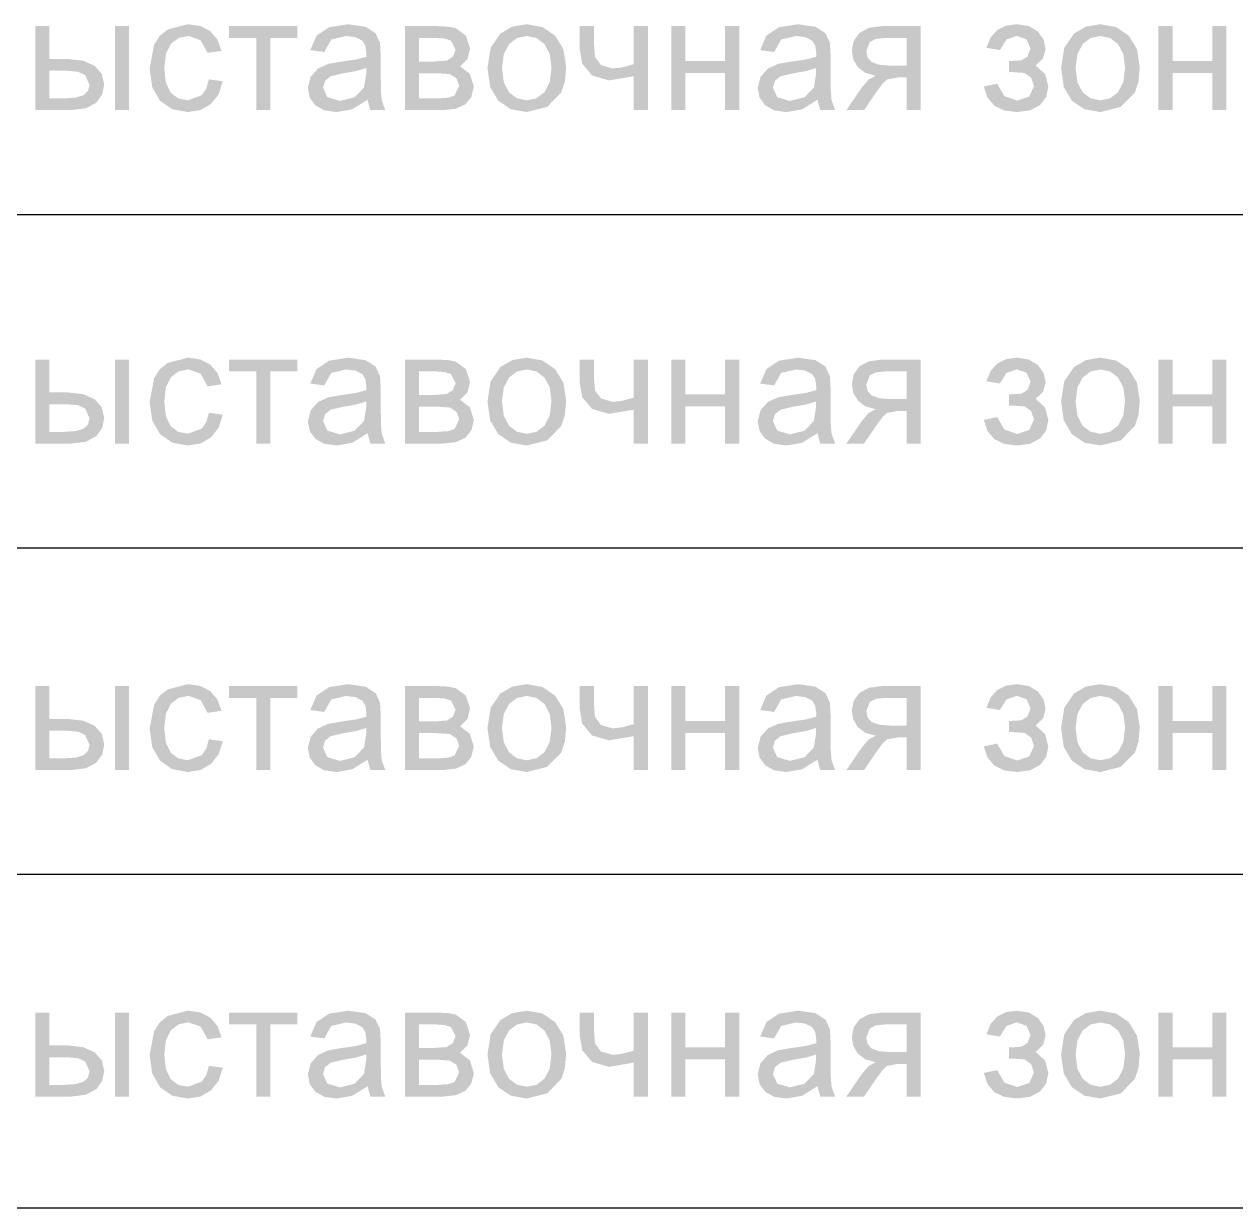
# Model space of a CAD drawing. Header units: millimetres. Extents: x 0 to 420, y 0 to 297.
# Drawn here: x 36.66 to 44.04, y 85.77 to 92.98 of the extents above; entities that cross this region are included whole.
import ezdxf

# ---------------------------------------------------------------- set-up
doc = ezdxf.new("R2010")
doc.units = ezdxf.units.MM
doc.layers.get('0').update_dxf_attribs({"linetype": 'CONTINUOUS'})

msp = doc.modelspace()

# ---------------------------------------------------------------- hatches: boundary and pattern name
at = {"true_color": 0x0000fb}
for points in [[(37.782221, 92.643413), (37.867108, 92.632389), (37.842235, 92.553496), (37.79545, 92.494033), (37.731303, 92.456826), (37.654339, 92.444424), (37.559186, 92.461443), (37.485116, 92.512775), (37.437023, 92.596353), (37.421175, 92.71011), (37.448736, 92.855079), (37.483394, 92.909305), (37.532521, 92.948235), (37.654891, 92.979654), (37.730407, 92.968974), (37.791041, 92.937211), (37.834518, 92.886292), (37.859391, 92.817597), (37.774504, 92.804919), (37.732061, 92.882089), (37.658198, 92.908547), (37.598529, 92.896627), (37.551262, 92.861143), (37.520532, 92.80044), (37.510472, 92.712866), (37.520118, 92.623156), (37.549608, 92.562384), (37.595221, 92.527658), (37.653237, 92.516082), (37.738675, 92.54695), (37.766443, 92.586707)], [(42.659489, 92.68751), (42.659489, 92.75531), (42.734454, 92.759719), (42.771937, 92.78287), (42.790127, 92.831377), (42.766425, 92.887601), (42.706342, 92.908547), (42.643848, 92.886774), (42.603265, 92.822007), (42.521134, 92.835787), (42.547058, 92.898729), (42.586728, 92.943687), (42.640041, 92.970662), (42.706893, 92.979654), (42.779998, 92.968492), (42.835327, 92.935006), (42.870329, 92.885879), (42.88218, 92.82807), (42.866952, 92.77157), (42.821546, 92.7283), (42.879424, 92.675383), (42.898716, 92.599316), (42.886038, 92.536753), (42.848556, 92.487419), (42.788198, 92.455173), (42.707996, 92.444424), (42.629637, 92.454148), (42.569779, 92.483354), (42.528317, 92.532093), (42.505149, 92.600418), (42.586728, 92.617506), (42.631377, 92.541438), (42.709649, 92.514428), (42.78241, 92.539233), (42.811624, 92.602623), (42.793434, 92.654437), (42.754298, 92.682549), (42.679333, 92.688061)], [(37.905563, 92.968079), (38.32173, 92.968079), (38.32173, 92.896421), (38.156917, 92.896421), (38.156917, 92.456), (38.070928, 92.456), (38.070928, 92.896421), (37.905563, 92.896421)], [(40.041543, 92.968079), (40.128635, 92.968079), (40.128635, 92.871065), (40.1358, 92.780114), (40.171629, 92.731056), (40.243287, 92.71011), (40.299511, 92.716449), (40.370618, 92.736017), (40.370618, 92.968079), (40.45771, 92.968079), (40.45771, 92.456), (40.370618, 92.456), (40.370618, 92.662705), (40.221239, 92.637349), (40.118161, 92.667115), (40.057528, 92.739324), (40.041543, 92.834133)], [(40.600048, 92.968079), (40.68714, 92.968079), (40.68714, 92.75531), (40.92747, 92.75531), (40.92747, 92.968079), (41.014562, 92.968079), (41.014562, 92.456), (40.92747, 92.456), (40.92747, 92.6831), (40.68714, 92.6831), (40.68714, 92.456), (40.600048, 92.456)], [(43.570189, 92.968079), (43.657281, 92.968079), (43.657281, 92.75531), (43.897611, 92.75531), (43.897611, 92.968079), (43.984703, 92.968079), (43.984703, 92.456), (43.897611, 92.456), (43.897611, 92.6831), (43.657281, 92.6831), (43.657281, 92.456), (43.570189, 92.456)], [(37.782221, 90.611413), (37.867108, 90.600389), (37.842235, 90.521496), (37.79545, 90.462033), (37.731303, 90.424826), (37.654339, 90.412424), (37.559186, 90.429443), (37.485116, 90.480775), (37.437023, 90.564353), (37.421175, 90.67811), (37.448736, 90.823079), (37.483394, 90.877305), (37.532521, 90.916235), (37.654891, 90.947654), (37.730407, 90.936974), (37.791041, 90.905211), (37.834518, 90.854292), (37.859391, 90.785597), (37.774504, 90.772919), (37.732061, 90.850089), (37.658198, 90.876547), (37.598529, 90.864627), (37.551262, 90.829143), (37.520532, 90.76844), (37.510472, 90.680866), (37.520118, 90.591156), (37.549608, 90.530384), (37.595221, 90.495658), (37.653237, 90.484082), (37.738675, 90.51495), (37.766443, 90.554707)], [(37.905563, 90.936079), (38.32173, 90.936079), (38.32173, 90.864421), (38.156917, 90.864421), (38.156917, 90.424), (38.070928, 90.424), (38.070928, 90.864421), (37.905563, 90.864421)], [(40.041543, 90.936079), (40.128635, 90.936079), (40.128635, 90.839065), (40.1358, 90.748114), (40.171629, 90.699056), (40.243287, 90.67811), (40.299511, 90.684449), (40.370618, 90.704017), (40.370618, 90.936079), (40.45771, 90.936079), (40.45771, 90.424), (40.370618, 90.424), (40.370618, 90.630705), (40.221239, 90.605349), (40.118161, 90.635115), (40.057528, 90.707324), (40.041543, 90.802133)], [(40.600048, 90.936079), (40.68714, 90.936079), (40.68714, 90.72331), (40.92747, 90.72331), (40.92747, 90.936079), (41.014562, 90.936079), (41.014562, 90.424), (40.92747, 90.424), (40.92747, 90.6511), (40.68714, 90.6511), (40.68714, 90.424), (40.600048, 90.424)], [(42.659489, 90.65551), (42.659489, 90.72331), (42.734454, 90.727719), (42.771937, 90.75087), (42.790127, 90.799377), (42.766425, 90.855601), (42.706342, 90.876547), (42.643848, 90.854774), (42.603265, 90.790007), (42.521134, 90.803787), (42.547058, 90.866729), (42.586728, 90.911687), (42.640041, 90.938662), (42.706893, 90.947654), (42.779998, 90.936492), (42.835327, 90.903006), (42.870329, 90.853879), (42.88218, 90.79607), (42.866952, 90.73957), (42.821546, 90.6963), (42.879424, 90.643383), (42.898716, 90.567316), (42.886038, 90.504753), (42.848556, 90.455419), (42.788198, 90.423173), (42.707996, 90.412424), (42.629637, 90.422148), (42.569779, 90.451354), (42.528317, 90.500093), (42.505149, 90.568418), (42.586728, 90.585506), (42.631377, 90.509438), (42.709649, 90.482428), (42.78241, 90.507233), (42.811624, 90.570623), (42.793434, 90.622437), (42.754298, 90.650549), (42.679333, 90.656061)], [(43.570189, 90.936079), (43.657281, 90.936079), (43.657281, 90.72331), (43.897611, 90.72331), (43.897611, 90.936079), (43.984703, 90.936079), (43.984703, 90.424), (43.897611, 90.424), (43.897611, 90.6511), (43.657281, 90.6511), (43.657281, 90.424), (43.570189, 90.424)], [(37.782221, 88.621746), (37.867108, 88.610722), (37.842235, 88.531829), (37.79545, 88.472367), (37.731303, 88.43516), (37.654339, 88.422757), (37.559186, 88.439776), (37.485116, 88.491108), (37.437023, 88.574686), (37.421175, 88.688443), (37.448736, 88.833413), (37.483394, 88.887639), (37.532521, 88.926568), (37.654891, 88.957987), (37.730407, 88.947308), (37.791041, 88.915544), (37.834518, 88.864625), (37.859391, 88.79593), (37.774504, 88.783252), (37.732061, 88.860422), (37.658198, 88.886881), (37.598529, 88.874961), (37.551262, 88.839476), (37.520532, 88.778774), (37.510472, 88.691199), (37.520118, 88.601489), (37.549608, 88.540718), (37.595221, 88.505991), (37.653237, 88.494415), (37.738675, 88.525284), (37.766443, 88.56504)], [(37.905563, 88.946412), (38.32173, 88.946412), (38.32173, 88.874754), (38.156917, 88.874754), (38.156917, 88.434333), (38.070928, 88.434333), (38.070928, 88.874754), (37.905563, 88.874754)], [(40.041543, 88.946412), (40.128635, 88.946412), (40.128635, 88.849398), (40.1358, 88.758448), (40.171629, 88.709389), (40.243287, 88.688443), (40.299511, 88.694782), (40.370618, 88.71435), (40.370618, 88.946412), (40.45771, 88.946412), (40.45771, 88.434333), (40.370618, 88.434333), (40.370618, 88.641039), (40.221239, 88.615683), (40.118161, 88.645448), (40.057528, 88.717658), (40.041543, 88.812467)], [(40.600048, 88.946412), (40.68714, 88.946412), (40.68714, 88.733643), (40.92747, 88.733643), (40.92747, 88.946412), (41.014562, 88.946412), (41.014562, 88.434333), (40.92747, 88.434333), (40.92747, 88.661434), (40.68714, 88.661434), (40.68714, 88.434333), (40.600048, 88.434333)], [(42.659489, 88.665843), (42.659489, 88.733643), (42.734454, 88.738053), (42.771937, 88.761204), (42.790127, 88.809711), (42.766425, 88.865935), (42.706342, 88.886881), (42.643848, 88.865108), (42.603265, 88.80034), (42.521134, 88.81412), (42.547058, 88.877062), (42.586728, 88.922021), (42.640041, 88.948996), (42.706893, 88.957987), (42.779998, 88.946825), (42.835327, 88.913339), (42.870329, 88.864212), (42.88218, 88.806403), (42.866952, 88.749904), (42.821546, 88.706633), (42.879424, 88.653717), (42.898716, 88.577649), (42.886038, 88.515086), (42.848556, 88.465752), (42.788198, 88.433506), (42.707996, 88.422757), (42.629637, 88.432481), (42.569779, 88.461687), (42.528317, 88.510427), (42.505149, 88.578751), (42.586728, 88.595839), (42.631377, 88.519771), (42.709649, 88.492762), (42.78241, 88.517566), (42.811624, 88.580956), (42.793434, 88.63277), (42.754298, 88.660882), (42.679333, 88.666395)], [(43.570189, 88.946412), (43.657281, 88.946412), (43.657281, 88.733643), (43.897611, 88.733643), (43.897611, 88.946412), (43.984703, 88.946412), (43.984703, 88.434333), (43.897611, 88.434333), (43.897611, 88.661434), (43.657281, 88.661434), (43.657281, 88.434333), (43.570189, 88.434333)], [(37.782221, 86.63208), (37.867108, 86.621055), (37.842235, 86.542163), (37.79545, 86.4827), (37.731303, 86.445493), (37.654339, 86.433091), (37.559186, 86.45011), (37.485116, 86.501441), (37.437023, 86.58502), (37.421175, 86.698777), (37.448736, 86.843746), (37.483394, 86.897972), (37.532521, 86.936902), (37.654891, 86.968321), (37.730407, 86.957641), (37.791041, 86.925877), (37.834518, 86.874959), (37.859391, 86.806264), (37.774504, 86.793586), (37.732061, 86.870756), (37.658198, 86.897214), (37.598529, 86.885294), (37.551262, 86.84981), (37.520532, 86.789107), (37.510472, 86.701533), (37.520118, 86.611822), (37.549608, 86.551051), (37.595221, 86.516324), (37.653237, 86.504749), (37.738675, 86.535617), (37.766443, 86.575373)], [(37.905563, 86.956745), (38.32173, 86.956745), (38.32173, 86.885087), (38.156917, 86.885087), (38.156917, 86.444666), (38.070928, 86.444666), (38.070928, 86.885087), (37.905563, 86.885087)], [(40.041543, 86.956745), (40.128635, 86.956745), (40.128635, 86.859731), (40.1358, 86.768781), (40.171629, 86.719723), (40.243287, 86.698777), (40.299511, 86.705116), (40.370618, 86.724684), (40.370618, 86.956745), (40.45771, 86.956745), (40.45771, 86.444666), (40.370618, 86.444666), (40.370618, 86.651372), (40.221239, 86.626016), (40.118161, 86.655782), (40.057528, 86.727991), (40.041543, 86.8228)], [(40.600048, 86.956745), (40.68714, 86.956745), (40.68714, 86.743976), (40.92747, 86.743976), (40.92747, 86.956745), (41.014562, 86.956745), (41.014562, 86.444666), (40.92747, 86.444666), (40.92747, 86.671767), (40.68714, 86.671767), (40.68714, 86.444666), (40.600048, 86.444666)], [(42.659489, 86.676177), (42.659489, 86.743976), (42.734454, 86.748386), (42.771937, 86.771537), (42.790127, 86.820044), (42.766425, 86.876268), (42.706342, 86.897214), (42.643848, 86.875441), (42.603265, 86.810673), (42.521134, 86.824454), (42.547058, 86.887396), (42.586728, 86.932354), (42.640041, 86.959329), (42.706893, 86.968321), (42.779998, 86.957159), (42.835327, 86.923672), (42.870329, 86.874545), (42.88218, 86.816737), (42.866952, 86.760237), (42.821546, 86.716967), (42.879424, 86.66405), (42.898716, 86.587982), (42.886038, 86.525419), (42.848556, 86.476086), (42.788198, 86.443839), (42.707996, 86.433091), (42.629637, 86.442815), (42.569779, 86.47202), (42.528317, 86.52076), (42.505149, 86.589085), (42.586728, 86.606172), (42.631377, 86.530105), (42.709649, 86.503095), (42.78241, 86.5279), (42.811624, 86.59129), (42.793434, 86.643104), (42.754298, 86.671216), (42.679333, 86.676728)], [(43.570189, 86.956745), (43.657281, 86.956745), (43.657281, 86.743976), (43.897611, 86.743976), (43.897611, 86.956745), (43.984703, 86.956745), (43.984703, 86.444666), (43.897611, 86.444666), (43.897611, 86.671767), (43.657281, 86.671767), (43.657281, 86.444666), (43.570189, 86.444666)]]:
    msp.add_hatch(color=0, dxfattribs=at).paths.add_polyline_path(points, flags=0)
h = msp.add_hatch(color=0, dxfattribs=at)
h.paths.add_polyline_path([(38.749385, 92.519389), (38.656229, 92.460961), (38.560318, 92.444424), (38.485628, 92.454759), (38.430782, 92.485765), (38.396814, 92.532619), (38.385583, 92.591047), (38.40267, 92.659398), (38.447319, 92.709559), (38.510157, 92.738222), (38.587328, 92.751451), (38.67814, 92.76468), (38.741668, 92.781217), (38.742219, 92.803816), (38.736087, 92.848947), (38.717966, 92.878782), (38.676211, 92.900624), (38.618747, 92.907996), (38.528348, 92.886499), (38.485353, 92.810431), (38.400466, 92.822007), (38.438499, 92.910201), (38.515118, 92.961464), (38.631425, 92.979654), (38.737809, 92.96422), (38.798443, 92.925084), (38.825453, 92.866655), (38.829862, 92.786178), (38.829862, 92.670422), (38.831171, 92.571686), (38.835374, 92.517185), (38.857423, 92.456), (38.766473, 92.456)], flags=0)
h.paths.add_polyline_path([(38.741668, 92.712866), (38.682619, 92.694951), (38.600005, 92.680344), (38.524489, 92.662705), (38.490314, 92.634593), (38.478187, 92.593252), (38.504094, 92.535375), (38.581264, 92.512224), (38.670561, 92.534272), (38.727887, 92.594355), (38.741668, 92.681447)], flags=0)
h = msp.add_hatch(color=0, dxfattribs=at)
h.paths.add_polyline_path([(39.480224, 92.712315), (39.499792, 92.835994), (39.559048, 92.922879), (39.632291, 92.965323), (39.720003, 92.979654), (39.815983, 92.962291), (39.892533, 92.910201), (39.942901, 92.827863), (39.959781, 92.719481), (39.95234, 92.630735), (39.930016, 92.563487), (39.844026, 92.475843), (39.720003, 92.444424), (39.622851, 92.461512), (39.54637, 92.513326), (39.496761, 92.597317)], flags=0)
h.paths.add_polyline_path([(39.56897, 92.712315), (39.579719, 92.625843), (39.611965, 92.564589), (39.660403, 92.52814), (39.720003, 92.516082), (39.779121, 92.528209), (39.82749, 92.56514), (39.859736, 92.627083), (39.870485, 92.715071), (39.859736, 92.798167), (39.82749, 92.858938), (39.779121, 92.895663), (39.720003, 92.907996), (39.660403, 92.895663), (39.611965, 92.858938), (39.579719, 92.797822)], flags=0)
h = msp.add_hatch(color=0, dxfattribs=at)
h.paths.add_polyline_path([(41.491364, 92.519389), (41.398209, 92.460961), (41.302297, 92.444424), (41.227608, 92.454759), (41.172762, 92.485765), (41.138793, 92.532619), (41.127562, 92.591047), (41.14465, 92.659398), (41.189298, 92.709559), (41.252137, 92.738222), (41.329307, 92.751451), (41.42012, 92.76468), (41.483647, 92.781217), (41.484198, 92.803816), (41.478066, 92.848947), (41.459945, 92.878782), (41.41819, 92.900624), (41.360726, 92.907996), (41.270327, 92.886499), (41.227332, 92.810431), (41.142445, 92.822007), (41.180479, 92.910201), (41.257098, 92.961464), (41.373404, 92.979654), (41.479789, 92.96422), (41.540422, 92.925084), (41.567432, 92.866655), (41.571842, 92.786178), (41.571842, 92.670422), (41.573151, 92.571686), (41.577354, 92.517185), (41.599402, 92.456), (41.508452, 92.456)], flags=0)
h.paths.add_polyline_path([(41.483647, 92.712866), (41.424598, 92.694951), (41.341985, 92.680344), (41.266468, 92.662705), (41.232293, 92.634593), (41.220166, 92.593252), (41.246073, 92.535375), (41.323244, 92.512224), (41.41254, 92.534272), (41.469867, 92.594355), (41.483647, 92.681447)], flags=0)
h = msp.add_hatch(color=0, dxfattribs=at)
h.paths.add_polyline_path([(42.976349, 92.712315), (42.995917, 92.835994), (43.055173, 92.922879), (43.128415, 92.965323), (43.216128, 92.979654), (43.312108, 92.962291), (43.388658, 92.910201), (43.439025, 92.827863), (43.455906, 92.719481), (43.448465, 92.630735), (43.426141, 92.563487), (43.340151, 92.475843), (43.216128, 92.444424), (43.118976, 92.461512), (43.042495, 92.513326), (42.992885, 92.597317)], flags=0)
h.paths.add_polyline_path([(43.065095, 92.712315), (43.075843, 92.625843), (43.108089, 92.564589), (43.156527, 92.52814), (43.216128, 92.516082), (43.275245, 92.528209), (43.323615, 92.56514), (43.355861, 92.627083), (43.366609, 92.715071), (43.355861, 92.798167), (43.323615, 92.858938), (43.275245, 92.895663), (43.216128, 92.907996), (43.156527, 92.895663), (43.108089, 92.858938), (43.075843, 92.797822)], flags=0)
h = msp.add_hatch(color=0, dxfattribs=at)
h.paths.add_polyline_path([(37.209582, 92.968079), (37.296122, 92.968079), (37.296122, 92.456), (37.209582, 92.456)], flags=0)
h.paths.add_polyline_path([(36.723961, 92.968079), (36.810502, 92.968079), (36.810502, 92.767987), (36.920745, 92.767987), (37.015829, 92.757377), (37.086109, 92.726095), (37.129793, 92.676624), (37.144538, 92.611442), (37.132274, 92.551567), (37.096031, 92.501199), (37.032779, 92.467231), (36.940589, 92.456), (36.723961, 92.456)], flags=0)
h.paths.add_polyline_path([(36.810502, 92.527658), (36.902003, 92.527658), (36.972283, 92.532619), (37.019412, 92.547501), (37.045733, 92.573408), (37.05469, 92.610891), (37.028232, 92.669871), (36.986408, 92.689715), (36.913579, 92.696329), (36.810502, 92.696329)], flags=0)
h = msp.add_hatch(color=0, dxfattribs=at)
h.paths.add_polyline_path([(38.976667, 92.968079), (39.176758, 92.968079), (39.240906, 92.964909), (39.28645, 92.955952), (39.348186, 92.910752), (39.374093, 92.83248), (39.358659, 92.767987), (39.313459, 92.722788), (39.37299, 92.677588), (39.397244, 92.599316), (39.381603, 92.535788), (39.344879, 92.491277), (39.287001, 92.46475), (39.207626, 92.456), (38.976667, 92.456)], flags=0)
h.paths.add_polyline_path([(39.063759, 92.752553), (39.156363, 92.752553), (39.231879, 92.758066), (39.269362, 92.781768), (39.285898, 92.824211), (39.257235, 92.880435), (39.218306, 92.892355), (39.159119, 92.896421), (39.063759, 92.896421)], flags=0)
h.paths.add_polyline_path([(39.063759, 92.527658), (39.17786, 92.527658), (39.239941, 92.531861), (39.279284, 92.544745), (39.307947, 92.603725), (39.291962, 92.648925), (39.250621, 92.675935), (39.16849, 92.681447), (39.063759, 92.681447)], flags=0)
h = msp.add_hatch(color=0, dxfattribs=at)
h.paths.add_polyline_path([(42.121584, 92.968079), (42.121584, 92.456), (42.035044, 92.456), (42.035044, 92.65554), (41.984883, 92.65554), (41.916532, 92.643413), (41.889178, 92.618677), (41.851489, 92.567896), (41.775421, 92.456), (41.667934, 92.456), (41.761641, 92.593803), (41.80436, 92.643275), (41.847079, 92.665461), (41.782243, 92.68372), (41.736836, 92.718929), (41.709827, 92.765507), (41.701007, 92.818699), (41.712652, 92.87892), (41.747861, 92.926737), (41.805187, 92.957743), (41.884011, 92.968079)], flags=0)
h.paths.add_polyline_path([(42.035044, 92.896421), (41.911571, 92.896421), (41.847562, 92.890288), (41.81125, 92.872167), (41.789202, 92.815943), (41.79747, 92.776118), (41.822275, 92.748695), (41.867888, 92.732572), (41.939132, 92.727198), (42.035044, 92.727198)], flags=0)
h = msp.add_hatch(color=0, dxfattribs=at)
h.paths.add_polyline_path([(37.209582, 90.936079), (37.296122, 90.936079), (37.296122, 90.424), (37.209582, 90.424)], flags=0)
h.paths.add_polyline_path([(36.723961, 90.936079), (36.810502, 90.936079), (36.810502, 90.735987), (36.920745, 90.735987), (37.015829, 90.725377), (37.086109, 90.694095), (37.129793, 90.644624), (37.144538, 90.579442), (37.132274, 90.519567), (37.096031, 90.469199), (37.032779, 90.435231), (36.940589, 90.424), (36.723961, 90.424)], flags=0)
h.paths.add_polyline_path([(36.810502, 90.495658), (36.902003, 90.495658), (36.972283, 90.500619), (37.019412, 90.515501), (37.045733, 90.541408), (37.05469, 90.578891), (37.028232, 90.637871), (36.986408, 90.657715), (36.913579, 90.664329), (36.810502, 90.664329)], flags=0)
h = msp.add_hatch(color=0, dxfattribs=at)
h.paths.add_polyline_path([(38.749385, 90.487389), (38.656229, 90.428961), (38.560318, 90.412424), (38.485628, 90.422759), (38.430782, 90.453765), (38.396814, 90.500619), (38.385583, 90.559047), (38.40267, 90.627398), (38.447319, 90.677559), (38.510157, 90.706222), (38.587328, 90.719451), (38.67814, 90.73268), (38.741668, 90.749217), (38.742219, 90.771816), (38.736087, 90.816947), (38.717966, 90.846782), (38.676211, 90.868624), (38.618747, 90.875996), (38.528348, 90.854499), (38.485353, 90.778431), (38.400466, 90.790007), (38.438499, 90.878201), (38.515118, 90.929464), (38.631425, 90.947654), (38.737809, 90.93222), (38.798443, 90.893084), (38.825453, 90.834655), (38.829862, 90.754178), (38.829862, 90.638422), (38.831171, 90.539686), (38.835374, 90.485185), (38.857423, 90.424), (38.766473, 90.424)], flags=0)
h.paths.add_polyline_path([(38.741668, 90.680866), (38.682619, 90.662951), (38.600005, 90.648344), (38.524489, 90.630705), (38.490314, 90.602593), (38.478187, 90.561252), (38.504094, 90.503375), (38.581264, 90.480224), (38.670561, 90.502272), (38.727887, 90.562355), (38.741668, 90.649447)], flags=0)
h = msp.add_hatch(color=0, dxfattribs=at)
h.paths.add_polyline_path([(38.976667, 90.936079), (39.176758, 90.936079), (39.240906, 90.932909), (39.28645, 90.923952), (39.348186, 90.878752), (39.374093, 90.80048), (39.358659, 90.735987), (39.313459, 90.690788), (39.37299, 90.645588), (39.397244, 90.567316), (39.381603, 90.503788), (39.344879, 90.459277), (39.287001, 90.43275), (39.207626, 90.424), (38.976667, 90.424)], flags=0)
h.paths.add_polyline_path([(39.063759, 90.720553), (39.156363, 90.720553), (39.231879, 90.726066), (39.269362, 90.749768), (39.285898, 90.792211), (39.257235, 90.848435), (39.218306, 90.860355), (39.159119, 90.864421), (39.063759, 90.864421)], flags=0)
h.paths.add_polyline_path([(39.063759, 90.495658), (39.17786, 90.495658), (39.239941, 90.499861), (39.279284, 90.512745), (39.307947, 90.571725), (39.291962, 90.616925), (39.250621, 90.643935), (39.16849, 90.649447), (39.063759, 90.649447)], flags=0)
h = msp.add_hatch(color=0, dxfattribs=at)
h.paths.add_polyline_path([(39.480224, 90.680315), (39.499792, 90.803994), (39.559048, 90.890879), (39.632291, 90.933323), (39.720003, 90.947654), (39.815983, 90.930291), (39.892533, 90.878201), (39.942901, 90.795863), (39.959781, 90.687481), (39.95234, 90.598735), (39.930016, 90.531487), (39.844026, 90.443843), (39.720003, 90.412424), (39.622851, 90.429512), (39.54637, 90.481326), (39.496761, 90.565317)], flags=0)
h.paths.add_polyline_path([(39.56897, 90.680315), (39.579719, 90.593843), (39.611965, 90.532589), (39.660403, 90.49614), (39.720003, 90.484082), (39.779121, 90.496209), (39.82749, 90.53314), (39.859736, 90.595083), (39.870485, 90.683071), (39.859736, 90.766167), (39.82749, 90.826938), (39.779121, 90.863663), (39.720003, 90.875996), (39.660403, 90.863663), (39.611965, 90.826938), (39.579719, 90.765822)], flags=0)
h = msp.add_hatch(color=0, dxfattribs=at)
h.paths.add_polyline_path([(41.491364, 90.487389), (41.398209, 90.428961), (41.302297, 90.412424), (41.227608, 90.422759), (41.172762, 90.453765), (41.138793, 90.500619), (41.127562, 90.559047), (41.14465, 90.627398), (41.189298, 90.677559), (41.252137, 90.706222), (41.329307, 90.719451), (41.42012, 90.73268), (41.483647, 90.749217), (41.484198, 90.771816), (41.478066, 90.816947), (41.459945, 90.846782), (41.41819, 90.868624), (41.360726, 90.875996), (41.270327, 90.854499), (41.227332, 90.778431), (41.142445, 90.790007), (41.180479, 90.878201), (41.257098, 90.929464), (41.373404, 90.947654), (41.479789, 90.93222), (41.540422, 90.893084), (41.567432, 90.834655), (41.571842, 90.754178), (41.571842, 90.638422), (41.573151, 90.539686), (41.577354, 90.485185), (41.599402, 90.424), (41.508452, 90.424)], flags=0)
h.paths.add_polyline_path([(41.483647, 90.680866), (41.424598, 90.662951), (41.341985, 90.648344), (41.266468, 90.630705), (41.232293, 90.602593), (41.220166, 90.561252), (41.246073, 90.503375), (41.323244, 90.480224), (41.41254, 90.502272), (41.469867, 90.562355), (41.483647, 90.649447)], flags=0)
h = msp.add_hatch(color=0, dxfattribs=at)
h.paths.add_polyline_path([(42.121584, 90.936079), (42.121584, 90.424), (42.035044, 90.424), (42.035044, 90.62354), (41.984883, 90.62354), (41.916532, 90.611413), (41.889178, 90.586677), (41.851489, 90.535896), (41.775421, 90.424), (41.667934, 90.424), (41.761641, 90.561803), (41.80436, 90.611275), (41.847079, 90.633461), (41.782243, 90.65172), (41.736836, 90.686929), (41.709827, 90.733507), (41.701007, 90.786699), (41.712652, 90.84692), (41.747861, 90.894737), (41.805187, 90.925743), (41.884011, 90.936079)], flags=0)
h.paths.add_polyline_path([(42.035044, 90.864421), (41.911571, 90.864421), (41.847562, 90.858288), (41.81125, 90.840167), (41.789202, 90.783943), (41.79747, 90.744118), (41.822275, 90.716695), (41.867888, 90.700572), (41.939132, 90.695198), (42.035044, 90.695198)], flags=0)
h = msp.add_hatch(color=0, dxfattribs=at)
h.paths.add_polyline_path([(42.976349, 90.680315), (42.995917, 90.803994), (43.055173, 90.890879), (43.128415, 90.933323), (43.216128, 90.947654), (43.312108, 90.930291), (43.388658, 90.878201), (43.439025, 90.795863), (43.455906, 90.687481), (43.448465, 90.598735), (43.426141, 90.531487), (43.340151, 90.443843), (43.216128, 90.412424), (43.118976, 90.429512), (43.042495, 90.481326), (42.992885, 90.565317)], flags=0)
h.paths.add_polyline_path([(43.065095, 90.680315), (43.075843, 90.593843), (43.108089, 90.532589), (43.156527, 90.49614), (43.216128, 90.484082), (43.275245, 90.496209), (43.323615, 90.53314), (43.355861, 90.595083), (43.366609, 90.683071), (43.355861, 90.766167), (43.323615, 90.826938), (43.275245, 90.863663), (43.216128, 90.875996), (43.156527, 90.863663), (43.108089, 90.826938), (43.075843, 90.765822)], flags=0)
h = msp.add_hatch(color=0, dxfattribs=at)
h.paths.add_polyline_path([(37.209582, 88.946412), (37.296122, 88.946412), (37.296122, 88.434333), (37.209582, 88.434333)], flags=0)
h.paths.add_polyline_path([(36.723961, 88.946412), (36.810502, 88.946412), (36.810502, 88.746321), (36.920745, 88.746321), (37.015829, 88.73571), (37.086109, 88.704428), (37.129793, 88.654957), (37.144538, 88.589776), (37.132274, 88.5299), (37.096031, 88.479533), (37.032779, 88.445564), (36.940589, 88.434333), (36.723961, 88.434333)], flags=0)
h.paths.add_polyline_path([(36.810502, 88.505991), (36.902003, 88.505991), (36.972283, 88.510952), (37.019412, 88.525835), (37.045733, 88.551742), (37.05469, 88.589224), (37.028232, 88.648205), (36.986408, 88.668048), (36.913579, 88.674663), (36.810502, 88.674663)], flags=0)
h = msp.add_hatch(color=0, dxfattribs=at)
h.paths.add_polyline_path([(38.749385, 88.497723), (38.656229, 88.439294), (38.560318, 88.422757), (38.485628, 88.433093), (38.430782, 88.464099), (38.396814, 88.510952), (38.385583, 88.569381), (38.40267, 88.637731), (38.447319, 88.687892), (38.510157, 88.716555), (38.587328, 88.729784), (38.67814, 88.743014), (38.741668, 88.75955), (38.742219, 88.78215), (38.736087, 88.827281), (38.717966, 88.857115), (38.676211, 88.878957), (38.618747, 88.88633), (38.528348, 88.864832), (38.485353, 88.788764), (38.400466, 88.80034), (38.438499, 88.888534), (38.515118, 88.939797), (38.631425, 88.957987), (38.737809, 88.942553), (38.798443, 88.903417), (38.825453, 88.844988), (38.829862, 88.764511), (38.829862, 88.648756), (38.831171, 88.550019), (38.835374, 88.495518), (38.857423, 88.434333), (38.766473, 88.434333)], flags=0)
h.paths.add_polyline_path([(38.741668, 88.691199), (38.682619, 88.673285), (38.600005, 88.658678), (38.524489, 88.641039), (38.490314, 88.612927), (38.478187, 88.571586), (38.504094, 88.513708), (38.581264, 88.490557), (38.670561, 88.512606), (38.727887, 88.572688), (38.741668, 88.65978)], flags=0)
h = msp.add_hatch(color=0, dxfattribs=at)
h.paths.add_polyline_path([(38.976667, 88.946412), (39.176758, 88.946412), (39.240906, 88.943242), (39.28645, 88.934285), (39.348186, 88.889086), (39.374093, 88.810813), (39.358659, 88.746321), (39.313459, 88.701121), (39.37299, 88.655922), (39.397244, 88.577649), (39.381603, 88.514121), (39.344879, 88.469611), (39.287001, 88.443084), (39.207626, 88.434333), (38.976667, 88.434333)], flags=0)
h.paths.add_polyline_path([(39.063759, 88.730887), (39.156363, 88.730887), (39.231879, 88.736399), (39.269362, 88.760101), (39.285898, 88.802545), (39.257235, 88.858769), (39.218306, 88.870689), (39.159119, 88.874754), (39.063759, 88.874754)], flags=0)
h.paths.add_polyline_path([(39.063759, 88.505991), (39.17786, 88.505991), (39.239941, 88.510194), (39.279284, 88.523079), (39.307947, 88.582059), (39.291962, 88.627258), (39.250621, 88.654268), (39.16849, 88.65978), (39.063759, 88.65978)], flags=0)
h = msp.add_hatch(color=0, dxfattribs=at)
h.paths.add_polyline_path([(39.480224, 88.690648), (39.499792, 88.814327), (39.559048, 88.901212), (39.632291, 88.943656), (39.720003, 88.957987), (39.815983, 88.940624), (39.892533, 88.888534), (39.942901, 88.806197), (39.959781, 88.697814), (39.95234, 88.609068), (39.930016, 88.54182), (39.844026, 88.454177), (39.720003, 88.422757), (39.622851, 88.439845), (39.54637, 88.491659), (39.496761, 88.575651)], flags=0)
h.paths.add_polyline_path([(39.56897, 88.690648), (39.579719, 88.604176), (39.611965, 88.542922), (39.660403, 88.506473), (39.720003, 88.494415), (39.779121, 88.506542), (39.82749, 88.543474), (39.859736, 88.605416), (39.870485, 88.693404), (39.859736, 88.7765), (39.82749, 88.837271), (39.779121, 88.873996), (39.720003, 88.88633), (39.660403, 88.873996), (39.611965, 88.837271), (39.579719, 88.776155)], flags=0)
h = msp.add_hatch(color=0, dxfattribs=at)
h.paths.add_polyline_path([(41.491364, 88.497723), (41.398209, 88.439294), (41.302297, 88.422757), (41.227608, 88.433093), (41.172762, 88.464099), (41.138793, 88.510952), (41.127562, 88.569381), (41.14465, 88.637731), (41.189298, 88.687892), (41.252137, 88.716555), (41.329307, 88.729784), (41.42012, 88.743014), (41.483647, 88.75955), (41.484198, 88.78215), (41.478066, 88.827281), (41.459945, 88.857115), (41.41819, 88.878957), (41.360726, 88.88633), (41.270327, 88.864832), (41.227332, 88.788764), (41.142445, 88.80034), (41.180479, 88.888534), (41.257098, 88.939797), (41.373404, 88.957987), (41.479789, 88.942553), (41.540422, 88.903417), (41.567432, 88.844988), (41.571842, 88.764511), (41.571842, 88.648756), (41.573151, 88.550019), (41.577354, 88.495518), (41.599402, 88.434333), (41.508452, 88.434333)], flags=0)
h.paths.add_polyline_path([(41.483647, 88.691199), (41.424598, 88.673285), (41.341985, 88.658678), (41.266468, 88.641039), (41.232293, 88.612927), (41.220166, 88.571586), (41.246073, 88.513708), (41.323244, 88.490557), (41.41254, 88.512606), (41.469867, 88.572688), (41.483647, 88.65978)], flags=0)
h = msp.add_hatch(color=0, dxfattribs=at)
h.paths.add_polyline_path([(42.121584, 88.946412), (42.121584, 88.434333), (42.035044, 88.434333), (42.035044, 88.633873), (41.984883, 88.633873), (41.916532, 88.621746), (41.889178, 88.59701), (41.851489, 88.54623), (41.775421, 88.434333), (41.667934, 88.434333), (41.761641, 88.572137), (41.80436, 88.621608), (41.847079, 88.643795), (41.782243, 88.662054), (41.736836, 88.697263), (41.709827, 88.74384), (41.701007, 88.797033), (41.712652, 88.857253), (41.747861, 88.905071), (41.805187, 88.936077), (41.884011, 88.946412)], flags=0)
h.paths.add_polyline_path([(42.035044, 88.874754), (41.911571, 88.874754), (41.847562, 88.868622), (41.81125, 88.850501), (41.789202, 88.794277), (41.79747, 88.754451), (41.822275, 88.727028), (41.867888, 88.710905), (41.939132, 88.705531), (42.035044, 88.705531)], flags=0)
h = msp.add_hatch(color=0, dxfattribs=at)
h.paths.add_polyline_path([(42.976349, 88.690648), (42.995917, 88.814327), (43.055173, 88.901212), (43.128415, 88.943656), (43.216128, 88.957987), (43.312108, 88.940624), (43.388658, 88.888534), (43.439025, 88.806197), (43.455906, 88.697814), (43.448465, 88.609068), (43.426141, 88.54182), (43.340151, 88.454177), (43.216128, 88.422757), (43.118976, 88.439845), (43.042495, 88.491659), (42.992885, 88.575651)], flags=0)
h.paths.add_polyline_path([(43.065095, 88.690648), (43.075843, 88.604176), (43.108089, 88.542922), (43.156527, 88.506473), (43.216128, 88.494415), (43.275245, 88.506542), (43.323615, 88.543474), (43.355861, 88.605416), (43.366609, 88.693404), (43.355861, 88.7765), (43.323615, 88.837271), (43.275245, 88.873996), (43.216128, 88.88633), (43.156527, 88.873996), (43.108089, 88.837271), (43.075843, 88.776155)], flags=0)
h = msp.add_hatch(color=0, dxfattribs=at)
h.paths.add_polyline_path([(37.209582, 86.956745), (37.296122, 86.956745), (37.296122, 86.444666), (37.209582, 86.444666)], flags=0)
h.paths.add_polyline_path([(36.723961, 86.956745), (36.810502, 86.956745), (36.810502, 86.756654), (36.920745, 86.756654), (37.015829, 86.746043), (37.086109, 86.714762), (37.129793, 86.66529), (37.144538, 86.600109), (37.132274, 86.540233), (37.096031, 86.489866), (37.032779, 86.455897), (36.940589, 86.444666), (36.723961, 86.444666)], flags=0)
h.paths.add_polyline_path([(36.810502, 86.516324), (36.902003, 86.516324), (36.972283, 86.521285), (37.019412, 86.536168), (37.045733, 86.562075), (37.05469, 86.599558), (37.028232, 86.658538), (36.986408, 86.678382), (36.913579, 86.684996), (36.810502, 86.684996)], flags=0)
h = msp.add_hatch(color=0, dxfattribs=at)
h.paths.add_polyline_path([(38.749385, 86.508056), (38.656229, 86.449627), (38.560318, 86.433091), (38.485628, 86.443426), (38.430782, 86.474432), (38.396814, 86.521285), (38.385583, 86.579714), (38.40267, 86.648065), (38.447319, 86.698225), (38.510157, 86.726889), (38.587328, 86.740118), (38.67814, 86.753347), (38.741668, 86.769883), (38.742219, 86.792483), (38.736087, 86.837614), (38.717966, 86.867448), (38.676211, 86.88929), (38.618747, 86.896663), (38.528348, 86.875165), (38.485353, 86.799098), (38.400466, 86.810673), (38.438499, 86.898868), (38.515118, 86.950131), (38.631425, 86.968321), (38.737809, 86.952887), (38.798443, 86.913751), (38.825453, 86.855322), (38.829862, 86.774844), (38.829862, 86.659089), (38.831171, 86.560353), (38.835374, 86.505851), (38.857423, 86.444666), (38.766473, 86.444666)], flags=0)
h.paths.add_polyline_path([(38.741668, 86.701533), (38.682619, 86.683618), (38.600005, 86.669011), (38.524489, 86.651372), (38.490314, 86.62326), (38.478187, 86.581919), (38.504094, 86.524041), (38.581264, 86.50089), (38.670561, 86.522939), (38.727887, 86.583021), (38.741668, 86.670113)], flags=0)
h = msp.add_hatch(color=0, dxfattribs=at)
h.paths.add_polyline_path([(38.976667, 86.956745), (39.176758, 86.956745), (39.240906, 86.953576), (39.28645, 86.944619), (39.348186, 86.899419), (39.374093, 86.821146), (39.358659, 86.756654), (39.313459, 86.711455), (39.37299, 86.666255), (39.397244, 86.587982), (39.381603, 86.524455), (39.344879, 86.479944), (39.287001, 86.453417), (39.207626, 86.444666), (38.976667, 86.444666)], flags=0)
h.paths.add_polyline_path([(39.063759, 86.74122), (39.156363, 86.74122), (39.231879, 86.746732), (39.269362, 86.770435), (39.285898, 86.812878), (39.257235, 86.869102), (39.218306, 86.881022), (39.159119, 86.885087), (39.063759, 86.885087)], flags=0)
h.paths.add_polyline_path([(39.063759, 86.516324), (39.17786, 86.516324), (39.239941, 86.520527), (39.279284, 86.533412), (39.307947, 86.592392), (39.291962, 86.637592), (39.250621, 86.664601), (39.16849, 86.670113), (39.063759, 86.670113)], flags=0)
h = msp.add_hatch(color=0, dxfattribs=at)
h.paths.add_polyline_path([(39.480224, 86.700981), (39.499792, 86.82466), (39.559048, 86.911546), (39.632291, 86.953989), (39.720003, 86.968321), (39.815983, 86.950958), (39.892533, 86.898868), (39.942901, 86.81653), (39.959781, 86.708147), (39.95234, 86.619402), (39.930016, 86.552153), (39.844026, 86.46451), (39.720003, 86.433091), (39.622851, 86.450178), (39.54637, 86.501993), (39.496761, 86.585984)], flags=0)
h.paths.add_polyline_path([(39.56897, 86.700981), (39.579719, 86.61451), (39.611965, 86.553256), (39.660403, 86.516807), (39.720003, 86.504749), (39.779121, 86.516876), (39.82749, 86.553807), (39.859736, 86.61575), (39.870485, 86.703738), (39.859736, 86.786833), (39.82749, 86.847605), (39.779121, 86.884329), (39.720003, 86.896663), (39.660403, 86.884329), (39.611965, 86.847605), (39.579719, 86.786489)], flags=0)
h = msp.add_hatch(color=0, dxfattribs=at)
h.paths.add_polyline_path([(41.491364, 86.508056), (41.398209, 86.449627), (41.302297, 86.433091), (41.227608, 86.443426), (41.172762, 86.474432), (41.138793, 86.521285), (41.127562, 86.579714), (41.14465, 86.648065), (41.189298, 86.698225), (41.252137, 86.726889), (41.329307, 86.740118), (41.42012, 86.753347), (41.483647, 86.769883), (41.484198, 86.792483), (41.478066, 86.837614), (41.459945, 86.867448), (41.41819, 86.88929), (41.360726, 86.896663), (41.270327, 86.875165), (41.227332, 86.799098), (41.142445, 86.810673), (41.180479, 86.898868), (41.257098, 86.950131), (41.373404, 86.968321), (41.479789, 86.952887), (41.540422, 86.913751), (41.567432, 86.855322), (41.571842, 86.774844), (41.571842, 86.659089), (41.573151, 86.560353), (41.577354, 86.505851), (41.599402, 86.444666), (41.508452, 86.444666)], flags=0)
h.paths.add_polyline_path([(41.483647, 86.701533), (41.424598, 86.683618), (41.341985, 86.669011), (41.266468, 86.651372), (41.232293, 86.62326), (41.220166, 86.581919), (41.246073, 86.524041), (41.323244, 86.50089), (41.41254, 86.522939), (41.469867, 86.583021), (41.483647, 86.670113)], flags=0)
h = msp.add_hatch(color=0, dxfattribs=at)
h.paths.add_polyline_path([(42.121584, 86.956745), (42.121584, 86.444666), (42.035044, 86.444666), (42.035044, 86.644206), (41.984883, 86.644206), (41.916532, 86.63208), (41.889178, 86.607344), (41.851489, 86.556563), (41.775421, 86.444666), (41.667934, 86.444666), (41.761641, 86.58247), (41.80436, 86.631942), (41.847079, 86.654128), (41.782243, 86.672387), (41.736836, 86.707596), (41.709827, 86.754174), (41.701007, 86.807366), (41.712652, 86.867586), (41.747861, 86.915404), (41.805187, 86.94641), (41.884011, 86.956745)], flags=0)
h.paths.add_polyline_path([(42.035044, 86.885087), (41.911571, 86.885087), (41.847562, 86.878955), (41.81125, 86.860834), (41.789202, 86.80461), (41.79747, 86.764785), (41.822275, 86.737362), (41.867888, 86.721239), (41.939132, 86.715864), (42.035044, 86.715864)], flags=0)
h = msp.add_hatch(color=0, dxfattribs=at)
h.paths.add_polyline_path([(42.976349, 86.700981), (42.995917, 86.82466), (43.055173, 86.911546), (43.128415, 86.953989), (43.216128, 86.968321), (43.312108, 86.950958), (43.388658, 86.898868), (43.439025, 86.81653), (43.455906, 86.708147), (43.448465, 86.619402), (43.426141, 86.552153), (43.340151, 86.46451), (43.216128, 86.433091), (43.118976, 86.450178), (43.042495, 86.501993), (42.992885, 86.585984)], flags=0)
h.paths.add_polyline_path([(43.065095, 86.700981), (43.075843, 86.61451), (43.108089, 86.553256), (43.156527, 86.516807), (43.216128, 86.504749), (43.275245, 86.516876), (43.323615, 86.553807), (43.355861, 86.61575), (43.366609, 86.703738), (43.355861, 86.786833), (43.323615, 86.847605), (43.275245, 86.884329), (43.216128, 86.896663), (43.156527, 86.884329), (43.108089, 86.847605), (43.075843, 86.786489)], flags=0)

# ---------------------------------------------------------------- linework, layer by layer
at = {"color": 0, "true_color": 0x000007}
for points in [[(28.913668, 91.821), (77.681668, 91.821)], [(28.913668, 89.789), (77.681668, 89.789)], [(28.913668, 87.799333), (77.681668, 87.799333)], [(28.913668, 85.767333), (77.681668, 85.767333)]]:
    msp.add_lwpolyline(points, dxfattribs=at)

doc.saveas('drawing.dxf')
